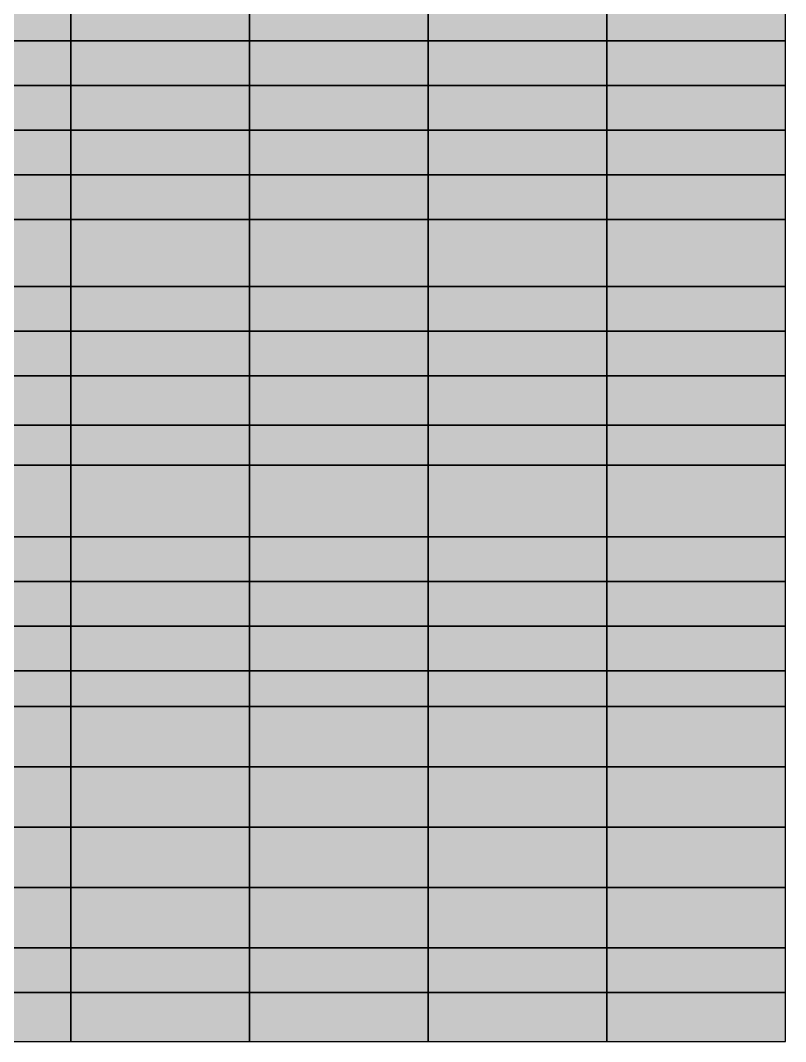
# Model space of a CAD drawing. Header units: inches. Extents: x -100 to 147, y -140 to 41.
# Drawn here: x 82.88 to 100, y -41.4 to -18.54 of the extents above; entities that cross this region are included whole.
import ezdxf

# ---------------------------------------------------------------- set-up
doc = ezdxf.new("R2010")
doc.units = ezdxf.units.IN
doc.header["$MEASUREMENT"] = 0
for name, color, linetype in [('Contour 1-01', 7, 'Continuous'), ('Contour 1-02', 7, 'Continuous'), ('Contour 1-03', 7, 'Continuous'), ('Contour 1-04', 7, 'Continuous'), ('Contour 1-06', 7, 'Continuous'), ('Contour 1-07', 7, 'Continuous'), ('Contour 1-08', 7, 'Continuous'), ('Contour 1-09', 7, 'Continuous'), ('Mesh-Ac1①', 7, 'Continuous'), ('Mesh-Acs', 7, 'Continuous'), ('Mesh-Ag1', 7, 'Continuous'), ('Mesh-Dc1', 7, 'Continuous'), ('Mesh-Dg1', 7, 'Continuous'), ('Mesh-Ds1', 7, 'Continuous'), ('Mesh-埋立土(水中)', 7, 'Continuous'), ('Undeformed Mesh-Ac1①', 7, 'Continuous'), ('Undeformed Mesh-Acs', 7, 'Continuous'), ('Undeformed Mesh-Ag1', 7, 'Continuous'), ('Undeformed Mesh-Dc1', 7, 'Continuous'), ('Undeformed Mesh-Dg1', 7, 'Continuous'), ('Undeformed Mesh-Ds1', 7, 'Continuous'), ('Undeformed Mesh-埋立土(水中)', 7, 'Continuous')]:
    doc.layers.add(name, color=color, linetype=linetype)

msp = doc.modelspace()

# ---------------------------------------------------------------- linework, layer by layer
at = {"color": 7, "true_color": 0xffffff, "transparency": 33554687}
for points in [[(80, -19), (84, -19), (84, -18)], [(80, -19), (84, -18), (80, -18)], [(84, -19), (88, -19), (88, -18)], [(84, -19), (88, -18), (84, -18)], [(88, -19), (92, -19), (92, -18)], [(88, -19), (92, -18), (88, -18)], [(92, -19), (96, -19), (96, -18)], [(92, -19), (96, -18), (92, -18)], [(96, -19), (100, -19), (100, -18)], [(96, -19), (100, -18), (96, -18)], [(80, -20), (84, -20), (84, -19)], [(80, -20), (84, -19), (80, -19)], [(84, -20), (88, -20), (88, -19)], [(84, -20), (88, -19), (84, -19)], [(88, -20), (92, -20), (92, -19)], [(88, -20), (92, -19), (88, -19)], [(92, -20), (96, -20), (96, -19)], [(92, -20), (96, -19), (92, -19)], [(96, -20), (100, -20), (100, -19)], [(96, -20), (100, -19), (96, -19)], [(80, -21), (84, -21), (84, -20)], [(80, -21), (84, -20), (80, -20)], [(84, -21), (88, -21), (88, -20)], [(84, -21), (88, -20), (84, -20)], [(88, -21), (92, -21), (92, -20)], [(88, -21), (92, -20), (88, -20)], [(92, -21), (96, -21), (96, -20)], [(92, -21), (96, -20), (92, -20)], [(96, -21), (100, -21), (100, -20)], [(96, -21), (100, -20), (96, -20)], [(80, -22), (84, -22), (84, -21)], [(80, -22), (84, -21), (80, -21)], [(84, -22), (88, -22), (88, -21)], [(84, -22), (88, -21), (84, -21)], [(88, -22), (92, -22), (92, -21)], [(88, -22), (92, -21), (88, -21)], [(92, -22), (96, -22), (96, -21)], [(92, -22), (96, -21), (92, -21)], [(96, -22), (100, -22), (100, -21)], [(96, -22), (100, -21), (96, -21)], [(80, -23), (84, -23), (84, -22)], [(80, -23), (84, -22), (80, -22)], [(84, -23), (88, -23), (88, -22)], [(84, -23), (88, -22), (84, -22)], [(88, -23), (92, -23), (92, -22)], [(88, -23), (92, -22), (88, -22)], [(92, -23), (96, -23), (96, -22)], [(92, -23), (96, -22), (92, -22)], [(96, -23), (100, -23), (100, -22)], [(96, -23), (100, -22), (96, -22)], [(80, -24.5), (84, -24.5), (84, -23)], [(80, -24.5), (84, -23), (80, -23)], [(84, -24.5), (88, -24.5), (88, -23)], [(84, -24.5), (88, -23), (84, -23)], [(88, -24.5), (92, -24.5), (92, -23)], [(88, -24.5), (92, -23), (88, -23)], [(92, -24.5), (96, -24.5), (96, -23)], [(92, -24.5), (96, -23), (92, -23)], [(96, -24.5), (100, -24.5), (100, -23)], [(96, -24.5), (100, -23), (96, -23)], [(80, -25.5), (84, -25.5), (84, -24.5)], [(80, -25.5), (84, -24.5), (80, -24.5)], [(84, -25.5), (88, -25.5), (88, -24.5)], [(84, -25.5), (88, -24.5), (84, -24.5)], [(88, -25.5), (92, -25.5), (92, -24.5)], [(88, -25.5), (92, -24.5), (88, -24.5)], [(92, -25.5), (96, -25.5), (96, -24.5)], [(92, -25.5), (96, -24.5), (92, -24.5)], [(96, -25.5), (100, -25.5), (100, -24.5)], [(96, -25.5), (100, -24.5), (96, -24.5)], [(80, -26.5), (84, -26.5), (84, -25.5)], [(80, -26.5), (84, -25.5), (80, -25.5)], [(84, -26.5), (88, -26.5), (88, -25.5)], [(84, -26.5), (88, -25.5), (84, -25.5)], [(88, -26.5), (92, -26.5), (92, -25.5)], [(88, -26.5), (92, -25.5), (88, -25.5)], [(92, -26.5), (96, -26.5), (96, -25.5)], [(92, -26.5), (96, -25.5), (92, -25.5)], [(96, -26.5), (100, -26.5), (100, -25.5)], [(96, -26.5), (100, -25.5), (96, -25.5)], [(80, -27.6), (84, -27.6), (84, -26.5)], [(80, -27.6), (84, -26.5), (80, -26.5)], [(84, -27.6), (88, -27.6), (88, -26.5)], [(84, -27.6), (88, -26.5), (84, -26.5)], [(88, -27.6), (92, -27.6), (92, -26.5)], [(88, -27.6), (92, -26.5), (88, -26.5)], [(92, -27.6), (96, -27.6), (96, -26.5)], [(92, -27.6), (96, -26.5), (92, -26.5)], [(96, -27.6), (100, -27.6), (100, -26.5)], [(96, -27.6), (100, -26.5), (96, -26.5)], [(80, -28.5), (84, -28.5), (84, -27.6)], [(80, -28.5), (84, -27.6), (80, -27.6)], [(84, -28.5), (88, -28.5), (88, -27.6)], [(84, -28.5), (88, -27.6), (84, -27.6)], [(92, -28.5), (92, -27.6), (88, -27.6)], [(92, -28.5), (88, -27.6), (88, -28.5)], [(92, -28.5), (96, -28.5), (96, -27.6)], [(92, -28.5), (96, -27.6), (92, -27.6)], [(96, -28.5), (100, -28.5), (100, -27.6)], [(96, -28.5), (100, -27.6), (96, -27.6)], [(84, -28.5), (80, -28.5), (80, -30.1)], [(84, -28.5), (80, -30.1), (84, -30.1)], [(88, -28.5), (84, -28.5), (84, -30.1)], [(88, -28.5), (84, -30.1), (88, -30.1)], [(92, -28.5), (88, -28.5), (88, -30.1)], [(92, -28.5), (88, -30.1), (92, -30.1)], [(96, -28.5), (92, -28.5), (92, -30.1)], [(96, -28.5), (92, -30.1), (96, -30.1)], [(100, -28.5), (96, -28.5), (96, -30.1)], [(100, -28.5), (96, -30.1), (100, -30.1)], [(80, -31.1), (84, -31.1), (84, -30.1)], [(80, -31.1), (84, -30.1), (80, -30.1)], [(84, -31.1), (88, -31.1), (88, -30.1)], [(84, -31.1), (88, -30.1), (84, -30.1)], [(92, -31.1), (92, -30.1), (88, -30.1)], [(92, -31.1), (88, -30.1), (88, -31.1)], [(92, -31.1), (96, -31.1), (96, -30.1)], [(92, -31.1), (96, -30.1), (92, -30.1)], [(96, -31.1), (100, -31.1), (100, -30.1)], [(96, -31.1), (100, -30.1), (96, -30.1)], [(84, -31.1), (80, -31.1), (80, -32.1)], [(84, -31.1), (80, -32.1), (84, -32.1)], [(88, -31.1), (84, -31.1), (84, -32.1)], [(88, -31.1), (84, -32.1), (88, -32.1)], [(92, -31.1), (88, -31.1), (88, -32.1)], [(92, -31.1), (88, -32.1), (92, -32.1)], [(96, -31.1), (92, -31.1), (92, -32.1)], [(96, -31.1), (92, -32.1), (96, -32.1)], [(100, -31.1), (96, -31.1), (96, -32.1)], [(100, -31.1), (96, -32.1), (100, -32.1)], [(84, -33.1), (84, -32.1), (80, -32.1)], [(84, -33.1), (80, -32.1), (80, -33.1)], [(88, -33.1), (88, -32.1), (84, -32.1)], [(88, -33.1), (84, -32.1), (84, -33.1)], [(92, -33.1), (92, -32.1), (88, -32.1)], [(92, -33.1), (88, -32.1), (88, -33.1)], [(96, -33.1), (96, -32.1), (92, -32.1)], [(96, -33.1), (92, -32.1), (92, -33.1)], [(96, -32.1), (96, -33.1), (100, -33.1)], [(96, -32.1), (100, -33.1), (100, -32.1)], [(80, -33.9), (84, -33.9), (84, -33.1)], [(80, -33.9), (84, -33.1), (80, -33.1)], [(84, -33.9), (88, -33.9), (88, -33.1)], [(84, -33.9), (88, -33.1), (84, -33.1)], [(88, -33.9), (92, -33.9), (92, -33.1)], [(88, -33.9), (92, -33.1), (88, -33.1)], [(92, -33.9), (96, -33.9), (96, -33.1)], [(92, -33.9), (96, -33.1), (92, -33.1)], [(96, -33.9), (100, -33.9), (100, -33.1)], [(96, -33.9), (100, -33.1), (96, -33.1)], [(84, -35.25), (84, -33.9), (80, -33.9)], [(84, -35.25), (80, -33.9), (80, -35.25)], [(84, -35.25), (88, -35.25), (88, -33.9)], [(84, -35.25), (88, -33.9), (84, -33.9)], [(88, -35.25), (92, -35.25), (92, -33.9)], [(88, -35.25), (92, -33.9), (88, -33.9)], [(92, -35.25), (96, -35.25), (96, -33.9)], [(92, -35.25), (96, -33.9), (92, -33.9)], [(96, -35.25), (100, -35.25), (100, -33.9)], [(96, -35.25), (100, -33.9), (96, -33.9)], [(80, -36.6), (84, -36.6), (84, -35.25)], [(80, -36.6), (84, -35.25), (80, -35.25)], [(84, -36.6), (88, -36.6), (88, -35.25)], [(84, -36.6), (88, -35.25), (84, -35.25)], [(88, -36.6), (92, -36.6), (92, -35.25)], [(88, -36.6), (92, -35.25), (88, -35.25)], [(92, -36.6), (96, -36.6), (96, -35.25)], [(92, -36.6), (96, -35.25), (92, -35.25)], [(96, -36.6), (100, -36.6), (100, -35.25)], [(96, -36.6), (100, -35.25), (96, -35.25)], [(80, -37.95), (84, -37.95), (84, -36.6)], [(80, -37.95), (84, -36.6), (80, -36.6)], [(84, -37.95), (88, -37.95), (88, -36.6)], [(84, -37.95), (88, -36.6), (84, -36.6)], [(92, -37.95), (92, -36.6), (88, -36.6)], [(92, -37.95), (88, -36.6), (88, -37.95)], [(92, -37.95), (96, -37.95), (96, -36.6)], [(92, -37.95), (96, -36.6), (92, -36.6)], [(96, -37.95), (100, -37.95), (100, -36.6)], [(96, -37.95), (100, -36.6), (96, -36.6)], [(84, -37.95), (80, -37.95), (80, -39.3)], [(84, -37.95), (80, -39.3), (84, -39.3)], [(88, -37.95), (84, -37.95), (84, -39.3)], [(88, -37.95), (84, -39.3), (88, -39.3)], [(92, -39.3), (92, -37.95), (88, -37.95)], [(92, -39.3), (88, -37.95), (88, -39.3)], [(96, -37.95), (92, -37.95), (92, -39.3)], [(96, -37.95), (92, -39.3), (96, -39.3)], [(100, -37.95), (96, -37.95), (96, -39.3)], [(100, -37.95), (96, -39.3), (100, -39.3)], [(80, -40.3), (84, -40.3), (84, -39.3)], [(80, -40.3), (84, -39.3), (80, -39.3)], [(84, -40.3), (88, -40.3), (88, -39.3)], [(84, -40.3), (88, -39.3), (84, -39.3)], [(92, -40.3), (92, -39.3), (88, -39.3)], [(92, -40.3), (88, -39.3), (88, -40.3)], [(92, -40.3), (96, -40.3), (96, -39.3)], [(92, -40.3), (96, -39.3), (92, -39.3)], [(96, -40.3), (100, -40.3), (100, -39.3)], [(96, -40.3), (100, -39.3), (96, -39.3)], [(84, -40.3), (80, -40.3), (80, -41.4)], [(84, -40.3), (80, -41.4), (84, -41.4)], [(88, -40.3), (84, -40.3), (84, -41.4)], [(88, -40.3), (84, -41.4), (88, -41.4)], [(92, -40.3), (88, -40.3), (88, -41.4)], [(92, -40.3), (88, -41.4), (92, -41.4)], [(96, -40.3), (92, -40.3), (92, -41.4)], [(96, -40.3), (92, -41.4), (96, -41.4)], [(100, -41.4), (100, -40.3), (96, -40.3)], [(100, -41.4), (96, -40.3), (96, -41.4)]]:
    msp.add_solid(points, dxfattribs=at)
at = {"layer": 'Contour 1-01', "color": 5, "true_color": 0x0000ff}
for points in [[(80, -33.9), (84, -33.9), (84, -33.1)], [(80, -33.9), (84, -33.1), (80, -33.1)], [(84, -33.9), (88, -33.9), (88, -33.1)], [(84, -33.9), (88, -33.1), (84, -33.1)], [(88, -33.9), (92, -33.9), (92, -33.1)], [(88, -33.9), (92, -33.1), (88, -33.1)], [(92, -33.9), (96, -33.9), (96, -33.1)], [(92, -33.9), (96, -33.1), (92, -33.1)], [(96, -33.9), (100, -33.9), (100, -33.1)], [(96, -33.9), (100, -33.1), (96, -33.1)], [(84, -35.25), (84, -33.9), (80, -33.9)], [(84, -35.25), (80, -33.9), (80, -35.25)], [(84, -35.25), (88, -35.25), (88, -33.9)], [(84, -35.25), (88, -33.9), (84, -33.9)], [(88, -35.25), (92, -35.25), (92, -33.9)], [(88, -35.25), (92, -33.9), (88, -33.9)], [(92, -35.25), (96, -35.25), (96, -33.9)], [(92, -35.25), (96, -33.9), (92, -33.9)], [(96, -35.25), (100, -35.25), (100, -33.9)], [(96, -35.25), (100, -33.9), (96, -33.9)], [(80, -36.6), (84, -36.6), (84, -35.25)], [(80, -36.6), (84, -35.25), (80, -35.25)], [(84, -36.6), (88, -36.6), (88, -35.25)], [(84, -36.6), (88, -35.25), (84, -35.25)], [(88, -36.6), (92, -36.6), (92, -35.25)], [(88, -36.6), (92, -35.25), (88, -35.25)], [(92, -36.6), (96, -36.6), (96, -35.25)], [(92, -36.6), (96, -35.25), (92, -35.25)], [(96, -36.6), (100, -36.6), (100, -35.25)], [(96, -36.6), (100, -35.25), (96, -35.25)], [(80, -37.95), (84, -37.95), (84, -36.6)], [(80, -37.95), (84, -36.6), (80, -36.6)], [(84, -37.95), (88, -37.95), (88, -36.6)], [(84, -37.95), (88, -36.6), (84, -36.6)], [(92, -37.95), (92, -36.6), (88, -36.6)], [(92, -37.95), (88, -36.6), (88, -37.95)], [(92, -37.95), (96, -37.95), (96, -36.6)], [(92, -37.95), (96, -36.6), (92, -36.6)], [(96, -37.95), (100, -37.95), (100, -36.6)], [(96, -37.95), (100, -36.6), (96, -36.6)], [(84, -37.95), (80, -37.95), (80, -39.3)], [(84, -37.95), (80, -39.3), (84, -39.3)], [(88, -37.95), (84, -37.95), (84, -39.3)], [(88, -37.95), (84, -39.3), (88, -39.3)], [(92, -39.3), (92, -37.95), (88, -37.95)], [(92, -39.3), (88, -37.95), (88, -39.3)], [(96, -37.95), (92, -37.95), (92, -39.3)], [(96, -37.95), (92, -39.3), (96, -39.3)], [(100, -37.95), (96, -37.95), (96, -39.3)], [(100, -37.95), (96, -39.3), (100, -39.3)], [(80, -40.3), (84, -40.3), (84, -39.3)], [(80, -40.3), (84, -39.3), (80, -39.3)], [(84, -40.3), (88, -40.3), (88, -39.3)], [(84, -40.3), (88, -39.3), (84, -39.3)], [(92, -40.3), (92, -39.3), (88, -39.3)], [(92, -40.3), (88, -39.3), (88, -40.3)], [(92, -40.3), (96, -40.3), (96, -39.3)], [(92, -40.3), (96, -39.3), (92, -39.3)], [(96, -40.3), (100, -40.3), (100, -39.3)], [(96, -40.3), (100, -39.3), (96, -39.3)], [(84, -40.3), (80, -40.3), (80, -41.4)], [(84, -40.3), (80, -41.4), (84, -41.4)], [(88, -40.3), (84, -40.3), (84, -41.4)], [(88, -40.3), (84, -41.4), (88, -41.4)], [(92, -40.3), (88, -40.3), (88, -41.4)], [(92, -40.3), (88, -41.4), (92, -41.4)], [(96, -40.3), (92, -40.3), (92, -41.4)], [(96, -40.3), (92, -41.4), (96, -41.4)], [(100, -41.4), (100, -40.3), (96, -40.3)], [(100, -41.4), (96, -40.3), (96, -41.4)]]:
    msp.add_solid(points, dxfattribs=at)
at = {"layer": 'Contour 1-02', "color": 150, "true_color": 0x0071ff}
for points in [[(96, -24.5), (100, -24.5), (100, -23)], [(96, -24.5), (100, -23), (96, -23)]]:
    msp.add_solid(points, dxfattribs=at)
at = {"layer": 'Contour 1-03', "color": 4, "true_color": 0x00e2ff}
for points in [[(80, -19), (84, -19), (84, -18)], [(80, -19), (84, -18), (80, -18)], [(84, -19), (88, -19), (88, -18)], [(84, -19), (88, -18), (84, -18)], [(88, -19), (92, -19), (92, -18)], [(88, -19), (92, -18), (88, -18)], [(92, -19), (96, -19), (96, -18)], [(92, -19), (96, -18), (92, -18)], [(96, -19), (100, -19), (100, -18)], [(96, -19), (100, -18), (96, -18)], [(80, -20), (84, -20), (84, -19)], [(80, -20), (84, -19), (80, -19)], [(84, -20), (88, -20), (88, -19)], [(84, -20), (88, -19), (84, -19)], [(88, -20), (92, -20), (92, -19)], [(88, -20), (92, -19), (88, -19)], [(92, -20), (96, -20), (96, -19)], [(92, -20), (96, -19), (92, -19)], [(96, -20), (100, -20), (100, -19)], [(96, -20), (100, -19), (96, -19)], [(80, -21), (84, -21), (84, -20)], [(80, -21), (84, -20), (80, -20)], [(84, -21), (88, -21), (88, -20)], [(84, -21), (88, -20), (84, -20)], [(88, -21), (92, -21), (92, -20)], [(88, -21), (92, -20), (88, -20)], [(92, -21), (96, -21), (96, -20)], [(92, -21), (96, -20), (92, -20)], [(96, -21), (100, -21), (100, -20)], [(96, -21), (100, -20), (96, -20)], [(80, -22), (84, -22), (84, -21)], [(80, -22), (84, -21), (80, -21)], [(84, -22), (88, -22), (88, -21)], [(84, -22), (88, -21), (84, -21)], [(88, -22), (92, -22), (92, -21)], [(88, -22), (92, -21), (88, -21)], [(92, -22), (96, -22), (96, -21)], [(92, -22), (96, -21), (92, -21)], [(96, -22), (100, -22), (100, -21)], [(96, -22), (100, -21), (96, -21)], [(80, -23), (84, -23), (84, -22)], [(80, -23), (84, -22), (80, -22)], [(84, -23), (88, -23), (88, -22)], [(84, -23), (88, -22), (84, -22)], [(88, -23), (92, -23), (92, -22)], [(88, -23), (92, -22), (88, -22)], [(92, -23), (96, -23), (96, -22)], [(92, -23), (96, -22), (92, -22)], [(96, -23), (100, -23), (100, -22)], [(96, -23), (100, -22), (96, -22)], [(80, -24.5), (84, -24.5), (84, -23)], [(80, -24.5), (84, -23), (80, -23)], [(84, -24.5), (88, -24.5), (88, -23)], [(84, -24.5), (88, -23), (84, -23)], [(88, -24.5), (92, -24.5), (92, -23)], [(88, -24.5), (92, -23), (88, -23)], [(92, -24.5), (96, -24.5), (96, -23)], [(92, -24.5), (96, -23), (92, -23)], [(80, -25.5), (84, -25.5), (84, -24.5)], [(80, -25.5), (84, -24.5), (80, -24.5)], [(84, -25.5), (88, -25.5), (88, -24.5)], [(84, -25.5), (88, -24.5), (84, -24.5)], [(88, -25.5), (92, -25.5), (92, -24.5)], [(88, -25.5), (92, -24.5), (88, -24.5)], [(92, -25.5), (96, -25.5), (96, -24.5)], [(92, -25.5), (96, -24.5), (92, -24.5)], [(96, -25.5), (100, -25.5), (100, -24.5)], [(96, -25.5), (100, -24.5), (96, -24.5)], [(80, -26.5), (84, -26.5), (84, -25.5)], [(80, -26.5), (84, -25.5), (80, -25.5)], [(84, -26.5), (88, -26.5), (88, -25.5)], [(84, -26.5), (88, -25.5), (84, -25.5)], [(88, -26.5), (92, -26.5), (92, -25.5)], [(88, -26.5), (92, -25.5), (88, -25.5)], [(92, -26.5), (96, -26.5), (96, -25.5)], [(92, -26.5), (96, -25.5), (92, -25.5)], [(96, -26.5), (100, -26.5), (100, -25.5)], [(96, -26.5), (100, -25.5), (96, -25.5)], [(80, -27.6), (84, -27.6), (84, -26.5)], [(80, -27.6), (84, -26.5), (80, -26.5)], [(84, -27.6), (88, -27.6), (88, -26.5)], [(84, -27.6), (88, -26.5), (84, -26.5)], [(88, -27.6), (92, -27.6), (92, -26.5)], [(88, -27.6), (92, -26.5), (88, -26.5)], [(96, -27.6), (100, -27.6), (100, -26.5)], [(96, -27.6), (100, -26.5), (96, -26.5)], [(80, -28.5), (84, -28.5), (84, -27.6)], [(80, -28.5), (84, -27.6), (80, -27.6)], [(92, -28.5), (92, -27.6), (88, -27.6)], [(92, -28.5), (88, -27.6), (88, -28.5)], [(96, -28.5), (100, -28.5), (100, -27.6)], [(96, -28.5), (100, -27.6), (96, -27.6)], [(88, -28.5), (84, -28.5), (84, -30.1)], [(88, -28.5), (84, -30.1), (88, -30.1)], [(92, -28.5), (88, -28.5), (88, -30.1)], [(92, -28.5), (88, -30.1), (92, -30.1)], [(96, -28.5), (92, -28.5), (92, -30.1)], [(96, -28.5), (92, -30.1), (96, -30.1)], [(100, -28.5), (96, -28.5), (96, -30.1)], [(100, -28.5), (96, -30.1), (100, -30.1)]]:
    msp.add_solid(points, dxfattribs=at)
at = {"layer": 'Contour 1-04', "color": 120, "true_color": 0x00ffaa}
for points in [[(92, -27.6), (96, -27.6), (96, -26.5)], [(92, -27.6), (96, -26.5), (92, -26.5)], [(84, -28.5), (88, -28.5), (88, -27.6)], [(84, -28.5), (88, -27.6), (84, -27.6)], [(92, -28.5), (96, -28.5), (96, -27.6)], [(92, -28.5), (96, -27.6), (92, -27.6)], [(84, -28.5), (80, -28.5), (80, -30.1)], [(84, -28.5), (80, -30.1), (84, -30.1)]]:
    msp.add_solid(points, dxfattribs=at)
at = {"layer": 'Contour 1-06', "color": 80, "true_color": 0x38ff00}
for points in [[(96, -33.1), (96, -32.1), (92, -32.1)], [(96, -33.1), (92, -32.1), (92, -33.1)], [(96, -32.1), (96, -33.1), (100, -33.1)], [(96, -32.1), (100, -33.1), (100, -32.1)]]:
    msp.add_solid(points, dxfattribs=at)
at = {"layer": 'Contour 1-07', "color": 60, "true_color": 0xa9ff00}
for points in [[(92, -31.1), (88, -31.1), (88, -32.1)], [(92, -31.1), (88, -32.1), (92, -32.1)], [(100, -31.1), (96, -31.1), (96, -32.1)], [(100, -31.1), (96, -32.1), (100, -32.1)], [(88, -33.1), (88, -32.1), (84, -32.1)], [(88, -33.1), (84, -32.1), (84, -33.1)], [(92, -33.1), (92, -32.1), (88, -32.1)], [(92, -33.1), (88, -32.1), (88, -33.1)]]:
    msp.add_solid(points, dxfattribs=at)
at = {"layer": 'Contour 1-08', "color": 2, "true_color": 0xffe200}
for points in [[(80, -31.1), (84, -31.1), (84, -30.1)], [(80, -31.1), (84, -30.1), (80, -30.1)], [(84, -31.1), (88, -31.1), (88, -30.1)], [(84, -31.1), (88, -30.1), (84, -30.1)], [(92, -31.1), (92, -30.1), (88, -30.1)], [(92, -31.1), (88, -30.1), (88, -31.1)], [(96, -31.1), (100, -31.1), (100, -30.1)], [(96, -31.1), (100, -30.1), (96, -30.1)], [(84, -31.1), (80, -31.1), (80, -32.1)], [(84, -31.1), (80, -32.1), (84, -32.1)], [(88, -31.1), (84, -31.1), (84, -32.1)], [(88, -31.1), (84, -32.1), (88, -32.1)], [(96, -31.1), (92, -31.1), (92, -32.1)], [(96, -31.1), (92, -32.1), (96, -32.1)], [(84, -33.1), (84, -32.1), (80, -32.1)], [(84, -33.1), (80, -32.1), (80, -33.1)]]:
    msp.add_solid(points, dxfattribs=at)
at = {"layer": 'Contour 1-09', "color": 30, "true_color": 0xff7100}
for points in [[(92, -31.1), (96, -31.1), (96, -30.1)], [(92, -31.1), (96, -30.1), (92, -30.1)]]:
    msp.add_solid(points, dxfattribs=at)
at = {"layer": 'Mesh-Ac1①', "color": 18, "true_color": 0x000000, "transparency": 33554559}
for p, q in [((84, -24.5), (80, -24.5)), ((84, -25.5), (84, -24.5)), ((88, -24.5), (84, -24.5)), ((84, -24.5), (84, -25.5)), ((88, -25.5), (88, -24.5)), ((92, -24.5), (88, -24.5)), ((88, -24.5), (88, -25.5)), ((92, -25.5), (92, -24.5)), ((96, -24.5), (92, -24.5)), ((92, -24.5), (92, -25.5)), ((96, -25.5), (96, -24.5)), ((100, -24.5), (96, -24.5)), ((96, -24.5), (96, -25.5)), ((100, -25.5), (100, -24.5)), ((84, -25.5), (80, -25.5)), ((80, -25.5), (84, -25.5)), ((84, -26.5), (84, -25.5)), ((88, -25.5), (84, -25.5)), ((84, -25.5), (84, -26.5)), ((84, -25.5), (88, -25.5)), ((88, -26.5), (88, -25.5)), ((92, -25.5), (88, -25.5)), ((88, -25.5), (88, -26.5)), ((88, -25.5), (92, -25.5)), ((92, -26.5), (92, -25.5)), ((92, -25.5), (96, -25.5)), ((96, -25.5), (92, -25.5)), ((92, -25.5), (92, -26.5)), ((96, -26.5), (96, -25.5)), ((100, -25.5), (96, -25.5)), ((96, -25.5), (96, -26.5)), ((96, -25.5), (100, -25.5)), ((100, -26.5), (100, -25.5)), ((84, -26.5), (80, -26.5)), ((80, -26.5), (84, -26.5)), ((84, -27.6), (84, -26.5)), ((88, -26.5), (84, -26.5)), ((84, -26.5), (84, -27.6)), ((84, -26.5), (88, -26.5)), ((88, -27.6), (88, -26.5)), ((92, -26.5), (88, -26.5)), ((88, -26.5), (88, -27.6)), ((88, -26.5), (92, -26.5)), ((92, -27.6), (92, -26.5)), ((96, -26.5), (92, -26.5)), ((92, -26.5), (92, -27.6)), ((92, -26.5), (96, -26.5)), ((96, -27.6), (96, -26.5)), ((100, -26.5), (96, -26.5)), ((96, -26.5), (96, -27.6)), ((96, -26.5), (100, -26.5)), ((100, -27.6), (100, -26.5)), ((84, -27.6), (80, -27.6)), ((80, -27.6), (84, -27.6)), ((84, -28.5), (84, -27.6)), ((88, -27.6), (84, -27.6)), ((84, -27.6), (84, -28.5)), ((84, -27.6), (88, -27.6)), ((88, -28.5), (88, -27.6)), ((92, -27.6), (88, -27.6)), ((88, -27.6), (88, -28.5)), ((88, -27.6), (92, -27.6)), ((92, -28.5), (92, -27.6)), ((96, -27.6), (92, -27.6)), ((92, -27.6), (92, -28.5)), ((92, -27.6), (96, -27.6)), ((96, -28.5), (96, -27.6)), ((100, -27.6), (96, -27.6)), ((96, -27.6), (96, -28.5)), ((96, -27.6), (100, -27.6)), ((100, -28.5), (100, -27.6)), ((84, -28.5), (80, -28.5)), ((80, -28.5), (84, -28.5)), ((84, -30.1), (84, -28.5)), ((88, -28.5), (84, -28.5)), ((84, -28.5), (84, -30.1)), ((84, -28.5), (88, -28.5)), ((88, -30.1), (88, -28.5)), ((92, -28.5), (88, -28.5)), ((88, -28.5), (88, -30.1)), ((88, -28.5), (92, -28.5)), ((92, -30.1), (92, -28.5)), ((96, -28.5), (92, -28.5)), ((92, -28.5), (92, -30.1)), ((92, -28.5), (96, -28.5)), ((96, -30.1), (96, -28.5)), ((100, -28.5), (96, -28.5)), ((96, -28.5), (96, -30.1)), ((96, -28.5), (100, -28.5)), ((100, -30.1), (100, -28.5)), ((80, -30.1), (84, -30.1)), ((84, -30.1), (88, -30.1)), ((88, -30.1), (92, -30.1)), ((92, -30.1), (96, -30.1)), ((96, -30.1), (100, -30.1))]:
    msp.add_line(p, q, dxfattribs=at)
at = {"layer": 'Mesh-Acs', "color": 18, "true_color": 0x000000, "transparency": 33554559}
for p, q in [((84, -30.1), (80, -30.1)), ((84, -31.1), (84, -30.1)), ((88, -30.1), (84, -30.1)), ((84, -30.1), (84, -31.1)), ((88, -31.1), (88, -30.1)), ((92, -30.1), (88, -30.1)), ((88, -30.1), (88, -31.1)), ((92, -31.1), (92, -30.1)), ((96, -30.1), (92, -30.1)), ((92, -30.1), (92, -31.1)), ((96, -31.1), (96, -30.1)), ((100, -30.1), (96, -30.1)), ((96, -30.1), (96, -31.1)), ((100, -31.1), (100, -30.1)), ((84, -31.1), (80, -31.1)), ((80, -31.1), (84, -31.1)), ((84, -32.1), (84, -31.1)), ((88, -31.1), (84, -31.1)), ((84, -31.1), (84, -32.1)), ((84, -31.1), (88, -31.1)), ((88, -32.1), (88, -31.1)), ((92, -31.1), (88, -31.1)), ((88, -31.1), (88, -32.1)), ((88, -31.1), (92, -31.1)), ((92, -32.1), (92, -31.1)), ((96, -31.1), (92, -31.1)), ((92, -31.1), (92, -32.1)), ((92, -31.1), (96, -31.1)), ((96, -32.1), (96, -31.1)), ((100, -31.1), (96, -31.1)), ((96, -31.1), (96, -32.1)), ((96, -31.1), (100, -31.1)), ((100, -32.1), (100, -31.1)), ((84, -32.1), (80, -32.1)), ((80, -32.1), (84, -32.1)), ((84, -33.1), (84, -32.1)), ((88, -32.1), (84, -32.1)), ((84, -32.1), (84, -33.1)), ((84, -32.1), (88, -32.1)), ((88, -33.1), (88, -32.1)), ((92, -32.1), (88, -32.1)), ((88, -32.1), (88, -33.1)), ((88, -32.1), (92, -32.1)), ((92, -33.1), (92, -32.1)), ((96, -32.1), (92, -32.1)), ((92, -32.1), (92, -33.1)), ((92, -32.1), (96, -32.1)), ((96, -33.1), (96, -32.1)), ((96, -32.1), (96, -33.1)), ((100, -32.1), (96, -32.1)), ((96, -32.1), (100, -32.1)), ((100, -33.1), (100, -32.1)), ((80, -33.1), (84, -33.1)), ((84, -33.1), (88, -33.1)), ((88, -33.1), (92, -33.1)), ((92, -33.1), (96, -33.1)), ((96, -33.1), (100, -33.1))]:
    msp.add_line(p, q, dxfattribs=at)
at = {"layer": 'Mesh-Ag1', "color": 18, "true_color": 0x000000, "transparency": 33554559}
for p, q in [((84, -33.1), (80, -33.1)), ((84, -33.9), (84, -33.1)), ((88, -33.1), (84, -33.1)), ((84, -33.1), (84, -33.9)), ((88, -33.9), (88, -33.1)), ((92, -33.1), (88, -33.1)), ((88, -33.1), (88, -33.9)), ((92, -33.9), (92, -33.1)), ((96, -33.1), (92, -33.1)), ((92, -33.1), (92, -33.9)), ((96, -33.9), (96, -33.1)), ((100, -33.1), (96, -33.1)), ((96, -33.1), (96, -33.9)), ((100, -33.9), (100, -33.1)), ((80, -33.9), (84, -33.9)), ((84, -33.9), (88, -33.9)), ((88, -33.9), (92, -33.9)), ((92, -33.9), (96, -33.9)), ((96, -33.9), (100, -33.9))]:
    msp.add_line(p, q, dxfattribs=at)
at = {"layer": 'Mesh-Dc1', "color": 18, "true_color": 0x000000, "transparency": 33554559}
for p, q in [((84, -33.9), (80, -33.9)), ((84, -35.25), (84, -33.9)), ((88, -33.9), (84, -33.9)), ((84, -33.9), (84, -35.25)), ((88, -35.25), (88, -33.9)), ((92, -33.9), (88, -33.9)), ((88, -33.9), (88, -35.25)), ((92, -35.25), (92, -33.9)), ((96, -33.9), (92, -33.9)), ((92, -33.9), (92, -35.25)), ((96, -35.25), (96, -33.9)), ((100, -33.9), (96, -33.9)), ((96, -33.9), (96, -35.25)), ((100, -35.25), (100, -33.9)), ((84, -35.25), (80, -35.25)), ((80, -35.25), (84, -35.25)), ((84, -36.6), (84, -35.25)), ((88, -35.25), (84, -35.25)), ((84, -35.25), (84, -36.6)), ((84, -35.25), (88, -35.25)), ((88, -36.6), (88, -35.25)), ((92, -35.25), (88, -35.25)), ((88, -35.25), (88, -36.6)), ((88, -35.25), (92, -35.25)), ((92, -36.6), (92, -35.25)), ((96, -35.25), (92, -35.25)), ((92, -35.25), (92, -36.6)), ((92, -35.25), (96, -35.25)), ((96, -36.6), (96, -35.25)), ((100, -35.25), (96, -35.25)), ((96, -35.25), (96, -36.6)), ((96, -35.25), (100, -35.25)), ((100, -36.6), (100, -35.25)), ((84, -36.6), (80, -36.6)), ((80, -36.6), (84, -36.6)), ((84, -37.95), (84, -36.6)), ((88, -36.6), (84, -36.6)), ((84, -36.6), (84, -37.95)), ((84, -36.6), (88, -36.6)), ((88, -37.95), (88, -36.6)), ((92, -36.6), (88, -36.6)), ((88, -36.6), (88, -37.95)), ((88, -36.6), (92, -36.6)), ((92, -37.95), (92, -36.6)), ((96, -36.6), (92, -36.6)), ((92, -36.6), (92, -37.95)), ((92, -36.6), (96, -36.6)), ((96, -37.95), (96, -36.6)), ((100, -36.6), (96, -36.6)), ((96, -36.6), (96, -37.95)), ((96, -36.6), (100, -36.6)), ((100, -37.95), (100, -36.6)), ((84, -37.95), (80, -37.95)), ((80, -37.95), (84, -37.95)), ((84, -39.3), (84, -37.95)), ((88, -37.95), (84, -37.95)), ((84, -37.95), (84, -39.3)), ((84, -37.95), (88, -37.95)), ((88, -39.3), (88, -37.95)), ((92, -37.95), (88, -37.95)), ((88, -37.95), (88, -39.3)), ((88, -37.95), (92, -37.95)), ((92, -39.3), (92, -37.95)), ((96, -37.95), (92, -37.95)), ((92, -37.95), (92, -39.3)), ((92, -37.95), (96, -37.95)), ((96, -39.3), (96, -37.95)), ((100, -37.95), (96, -37.95)), ((96, -37.95), (96, -39.3)), ((96, -37.95), (100, -37.95)), ((100, -39.3), (100, -37.95)), ((80, -39.3), (84, -39.3)), ((84, -39.3), (88, -39.3)), ((88, -39.3), (92, -39.3)), ((92, -39.3), (96, -39.3)), ((96, -39.3), (100, -39.3))]:
    msp.add_line(p, q, dxfattribs=at)
at = {"layer": 'Mesh-Dg1', "color": 18, "true_color": 0x000000, "transparency": 33554559}
for p, q in [((84, -40.3), (80, -40.3)), ((84, -41.4), (84, -40.3)), ((88, -40.3), (84, -40.3)), ((84, -40.3), (84, -41.4)), ((88, -41.4), (88, -40.3)), ((92, -40.3), (88, -40.3)), ((88, -40.3), (88, -41.4)), ((92, -41.4), (92, -40.3)), ((96, -40.3), (92, -40.3)), ((92, -40.3), (92, -41.4)), ((96, -41.4), (96, -40.3)), ((100, -40.3), (96, -40.3)), ((96, -40.3), (96, -41.4)), ((100, -41.4), (100, -40.3)), ((80, -41.4), (84, -41.4)), ((84, -41.4), (88, -41.4)), ((88, -41.4), (92, -41.4)), ((92, -41.4), (96, -41.4)), ((96, -41.4), (100, -41.4))]:
    msp.add_line(p, q, dxfattribs=at)
at = {"layer": 'Mesh-Ds1', "color": 18, "true_color": 0x000000, "transparency": 33554559}
for p, q in [((84, -39.3), (80, -39.3)), ((84, -40.3), (84, -39.3)), ((88, -39.3), (84, -39.3)), ((84, -39.3), (84, -40.3)), ((88, -40.3), (88, -39.3)), ((92, -39.3), (88, -39.3)), ((88, -39.3), (88, -40.3)), ((92, -40.3), (92, -39.3)), ((96, -39.3), (92, -39.3)), ((92, -39.3), (92, -40.3)), ((96, -40.3), (96, -39.3)), ((100, -39.3), (96, -39.3)), ((96, -39.3), (96, -40.3)), ((100, -40.3), (100, -39.3)), ((80, -40.3), (84, -40.3)), ((84, -40.3), (88, -40.3)), ((88, -40.3), (92, -40.3)), ((92, -40.3), (96, -40.3)), ((96, -40.3), (100, -40.3))]:
    msp.add_line(p, q, dxfattribs=at)
at = {"layer": 'Mesh-埋立土(水中)', "color": 18, "true_color": 0x000000, "transparency": 33554559}
for p, q in [((84, -19), (84, -18)), ((84, -18), (84, -19)), ((88, -19), (88, -18)), ((88, -18), (88, -19)), ((92, -19), (92, -18)), ((92, -18), (92, -19)), ((96, -19), (96, -18)), ((96, -18), (96, -19)), ((100, -19), (100, -18)), ((84, -19), (80, -19)), ((80, -19), (84, -19)), ((84, -20), (84, -19)), ((88, -19), (84, -19)), ((84, -19), (84, -20)), ((84, -19), (88, -19)), ((88, -20), (88, -19)), ((92, -19), (88, -19)), ((88, -19), (88, -20)), ((88, -19), (92, -19)), ((92, -20), (92, -19)), ((96, -19), (92, -19)), ((92, -19), (92, -20)), ((92, -19), (96, -19)), ((96, -20), (96, -19)), ((100, -19), (96, -19)), ((96, -19), (96, -20)), ((96, -19), (100, -19)), ((100, -20), (100, -19)), ((84, -20), (80, -20)), ((80, -20), (84, -20)), ((84, -21), (84, -20)), ((88, -20), (84, -20)), ((84, -20), (84, -21)), ((84, -20), (88, -20)), ((88, -21), (88, -20)), ((92, -20), (88, -20)), ((88, -20), (88, -21)), ((88, -20), (92, -20)), ((92, -21), (92, -20)), ((96, -20), (92, -20)), ((92, -20), (92, -21)), ((92, -20), (96, -20)), ((96, -21), (96, -20)), ((100, -20), (96, -20)), ((96, -20), (96, -21)), ((96, -20), (100, -20)), ((100, -21), (100, -20)), ((84, -21), (80, -21)), ((80, -21), (84, -21)), ((84, -22), (84, -21)), ((88, -21), (84, -21)), ((84, -21), (84, -22)), ((84, -21), (88, -21)), ((88, -22), (88, -21)), ((88, -21), (92, -21)), ((92, -21), (88, -21)), ((88, -21), (88, -22)), ((92, -22), (92, -21)), ((96, -21), (92, -21)), ((92, -21), (92, -22)), ((92, -21), (96, -21)), ((96, -22), (96, -21)), ((100, -21), (96, -21)), ((96, -21), (96, -22)), ((96, -21), (100, -21)), ((100, -22), (100, -21)), ((84, -22), (80, -22)), ((80, -22), (84, -22)), ((84, -23), (84, -22)), ((88, -22), (84, -22)), ((84, -22), (84, -23)), ((84, -22), (88, -22)), ((88, -23), (88, -22)), ((92, -22), (88, -22)), ((88, -22), (88, -23)), ((88, -22), (92, -22)), ((92, -23), (92, -22)), ((96, -22), (92, -22)), ((92, -22), (92, -23)), ((92, -22), (96, -22)), ((96, -23), (96, -22)), ((100, -22), (96, -22)), ((96, -22), (96, -23)), ((96, -22), (100, -22)), ((100, -23), (100, -22)), ((84, -23), (80, -23)), ((80, -23), (84, -23)), ((84, -24.5), (84, -23)), ((88, -23), (84, -23)), ((84, -23), (84, -24.5)), ((84, -23), (88, -23)), ((88, -24.5), (88, -23)), ((92, -23), (88, -23)), ((88, -23), (88, -24.5)), ((88, -23), (92, -23)), ((92, -24.5), (92, -23)), ((96, -23), (92, -23)), ((92, -23), (92, -24.5)), ((92, -23), (96, -23)), ((96, -24.5), (96, -23)), ((100, -23), (96, -23)), ((96, -23), (96, -24.5)), ((96, -23), (100, -23)), ((100, -24.5), (100, -23)), ((80, -24.5), (84, -24.5)), ((84, -24.5), (88, -24.5)), ((88, -24.5), (92, -24.5)), ((92, -24.5), (96, -24.5)), ((96, -24.5), (100, -24.5))]:
    msp.add_line(p, q, dxfattribs=at)
at = {"layer": 'Undeformed Mesh-Ac1①', "color": 8, "true_color": 0x808080, "transparency": 33554687}
for p, q in [((84, -24.5), (80, -24.5)), ((84, -25.5), (84, -24.5)), ((88, -24.5), (84, -24.5)), ((84, -24.5), (84, -25.5)), ((88, -25.5), (88, -24.5)), ((92, -24.5), (88, -24.5)), ((88, -24.5), (88, -25.5)), ((92, -25.5), (92, -24.5)), ((96, -24.5), (92, -24.5)), ((92, -24.5), (92, -25.5)), ((96, -25.5), (96, -24.5)), ((100, -24.5), (96, -24.5)), ((96, -24.5), (96, -25.5)), ((100, -25.5), (100, -24.5)), ((84, -25.5), (80, -25.5)), ((80, -25.5), (84, -25.5)), ((84, -26.5), (84, -25.5)), ((88, -25.5), (84, -25.5)), ((84, -25.5), (84, -26.5)), ((84, -25.5), (88, -25.5)), ((88, -26.5), (88, -25.5)), ((92, -25.5), (88, -25.5)), ((88, -25.5), (88, -26.5)), ((88, -25.5), (92, -25.5)), ((92, -26.5), (92, -25.5)), ((92, -25.5), (96, -25.5)), ((96, -25.5), (92, -25.5)), ((92, -25.5), (92, -26.5)), ((96, -26.5), (96, -25.5)), ((100, -25.5), (96, -25.5)), ((96, -25.5), (96, -26.5)), ((96, -25.5), (100, -25.5)), ((100, -26.5), (100, -25.5)), ((84, -26.5), (80, -26.5)), ((80, -26.5), (84, -26.5)), ((84, -27.6), (84, -26.5)), ((88, -26.5), (84, -26.5)), ((84, -26.5), (84, -27.6)), ((84, -26.5), (88, -26.5)), ((88, -27.6), (88, -26.5)), ((92, -26.5), (88, -26.5)), ((88, -26.5), (88, -27.6)), ((88, -26.5), (92, -26.5)), ((92, -27.6), (92, -26.5)), ((96, -26.5), (92, -26.5)), ((92, -26.5), (92, -27.6)), ((92, -26.5), (96, -26.5)), ((96, -27.6), (96, -26.5)), ((100, -26.5), (96, -26.5)), ((96, -26.5), (96, -27.6)), ((96, -26.5), (100, -26.5)), ((100, -27.6), (100, -26.5)), ((84, -27.6), (80, -27.6)), ((80, -27.6), (84, -27.6)), ((84, -28.5), (84, -27.6)), ((88, -27.6), (84, -27.6)), ((84, -27.6), (84, -28.5)), ((84, -27.6), (88, -27.6)), ((88, -28.5), (88, -27.6)), ((92, -27.6), (88, -27.6)), ((88, -27.6), (88, -28.5)), ((88, -27.6), (92, -27.6)), ((92, -28.5), (92, -27.6)), ((96, -27.6), (92, -27.6)), ((92, -27.6), (92, -28.5)), ((92, -27.6), (96, -27.6)), ((96, -28.5), (96, -27.6)), ((100, -27.6), (96, -27.6)), ((96, -27.6), (96, -28.5)), ((96, -27.6), (100, -27.6)), ((100, -28.5), (100, -27.6)), ((84, -28.5), (80, -28.5)), ((80, -28.5), (84, -28.5)), ((84, -30.1), (84, -28.5)), ((88, -28.5), (84, -28.5)), ((84, -28.5), (84, -30.1)), ((84, -28.5), (88, -28.5)), ((88, -30.1), (88, -28.5)), ((92, -28.5), (88, -28.5)), ((88, -28.5), (88, -30.1)), ((88, -28.5), (92, -28.5)), ((92, -30.1), (92, -28.5)), ((96, -28.5), (92, -28.5)), ((92, -28.5), (92, -30.1)), ((92, -28.5), (96, -28.5)), ((96, -30.1), (96, -28.5)), ((100, -28.5), (96, -28.5)), ((96, -28.5), (96, -30.1)), ((96, -28.5), (100, -28.5)), ((100, -30.1), (100, -28.5)), ((80, -30.1), (84, -30.1)), ((84, -30.1), (88, -30.1)), ((88, -30.1), (92, -30.1)), ((92, -30.1), (96, -30.1)), ((96, -30.1), (100, -30.1))]:
    msp.add_line(p, q, dxfattribs=at)
at = {"layer": 'Undeformed Mesh-Acs', "color": 8, "true_color": 0x808080, "transparency": 33554687}
for p, q in [((84, -30.1), (80, -30.1)), ((84, -31.1), (84, -30.1)), ((88, -30.1), (84, -30.1)), ((84, -30.1), (84, -31.1)), ((88, -31.1), (88, -30.1)), ((92, -30.1), (88, -30.1)), ((88, -30.1), (88, -31.1)), ((92, -31.1), (92, -30.1)), ((96, -30.1), (92, -30.1)), ((92, -30.1), (92, -31.1)), ((96, -31.1), (96, -30.1)), ((100, -30.1), (96, -30.1)), ((96, -30.1), (96, -31.1)), ((100, -31.1), (100, -30.1)), ((84, -31.1), (80, -31.1)), ((80, -31.1), (84, -31.1)), ((84, -32.1), (84, -31.1)), ((88, -31.1), (84, -31.1)), ((84, -31.1), (84, -32.1)), ((84, -31.1), (88, -31.1)), ((88, -32.1), (88, -31.1)), ((92, -31.1), (88, -31.1)), ((88, -31.1), (88, -32.1)), ((88, -31.1), (92, -31.1)), ((92, -32.1), (92, -31.1)), ((96, -31.1), (92, -31.1)), ((92, -31.1), (92, -32.1)), ((92, -31.1), (96, -31.1)), ((96, -32.1), (96, -31.1)), ((100, -31.1), (96, -31.1)), ((96, -31.1), (96, -32.1)), ((96, -31.1), (100, -31.1)), ((100, -32.1), (100, -31.1)), ((84, -32.1), (80, -32.1)), ((80, -32.1), (84, -32.1)), ((84, -33.1), (84, -32.1)), ((88, -32.1), (84, -32.1)), ((84, -32.1), (84, -33.1)), ((84, -32.1), (88, -32.1)), ((88, -33.1), (88, -32.1)), ((92, -32.1), (88, -32.1)), ((88, -32.1), (88, -33.1)), ((88, -32.1), (92, -32.1)), ((92, -33.1), (92, -32.1)), ((96, -32.1), (92, -32.1)), ((92, -32.1), (92, -33.1)), ((92, -32.1), (96, -32.1)), ((96, -33.1), (96, -32.1)), ((96, -32.1), (96, -33.1)), ((100, -32.1), (96, -32.1)), ((96, -32.1), (100, -32.1)), ((100, -33.1), (100, -32.1)), ((80, -33.1), (84, -33.1)), ((84, -33.1), (88, -33.1)), ((88, -33.1), (92, -33.1)), ((92, -33.1), (96, -33.1)), ((96, -33.1), (100, -33.1))]:
    msp.add_line(p, q, dxfattribs=at)
at = {"layer": 'Undeformed Mesh-Ag1', "color": 8, "true_color": 0x808080, "transparency": 33554687}
for p, q in [((84, -33.1), (80, -33.1)), ((84, -33.9), (84, -33.1)), ((88, -33.1), (84, -33.1)), ((84, -33.1), (84, -33.9)), ((88, -33.9), (88, -33.1)), ((92, -33.1), (88, -33.1)), ((88, -33.1), (88, -33.9)), ((92, -33.9), (92, -33.1)), ((96, -33.1), (92, -33.1)), ((92, -33.1), (92, -33.9)), ((96, -33.9), (96, -33.1)), ((100, -33.1), (96, -33.1)), ((96, -33.1), (96, -33.9)), ((100, -33.9), (100, -33.1)), ((80, -33.9), (84, -33.9)), ((84, -33.9), (88, -33.9)), ((88, -33.9), (92, -33.9)), ((92, -33.9), (96, -33.9)), ((96, -33.9), (100, -33.9))]:
    msp.add_line(p, q, dxfattribs=at)
at = {"layer": 'Undeformed Mesh-Dc1', "color": 8, "true_color": 0x808080, "transparency": 33554687}
for p, q in [((84, -33.9), (80, -33.9)), ((84, -35.25), (84, -33.9)), ((88, -33.9), (84, -33.9)), ((84, -33.9), (84, -35.25)), ((88, -35.25), (88, -33.9)), ((92, -33.9), (88, -33.9)), ((88, -33.9), (88, -35.25)), ((92, -35.25), (92, -33.9)), ((96, -33.9), (92, -33.9)), ((92, -33.9), (92, -35.25)), ((96, -35.25), (96, -33.9)), ((100, -33.9), (96, -33.9)), ((96, -33.9), (96, -35.25)), ((100, -35.25), (100, -33.9)), ((84, -35.25), (80, -35.25)), ((80, -35.25), (84, -35.25)), ((84, -36.6), (84, -35.25)), ((88, -35.25), (84, -35.25)), ((84, -35.25), (84, -36.6)), ((84, -35.25), (88, -35.25)), ((88, -36.6), (88, -35.25)), ((92, -35.25), (88, -35.25)), ((88, -35.25), (88, -36.6)), ((88, -35.25), (92, -35.25)), ((92, -36.6), (92, -35.25)), ((96, -35.25), (92, -35.25)), ((92, -35.25), (92, -36.6)), ((92, -35.25), (96, -35.25)), ((96, -36.6), (96, -35.25)), ((100, -35.25), (96, -35.25)), ((96, -35.25), (96, -36.6)), ((96, -35.25), (100, -35.25)), ((100, -36.6), (100, -35.25)), ((84, -36.6), (80, -36.6)), ((80, -36.6), (84, -36.6)), ((84, -37.95), (84, -36.6)), ((88, -36.6), (84, -36.6)), ((84, -36.6), (84, -37.95)), ((84, -36.6), (88, -36.6)), ((88, -37.95), (88, -36.6)), ((92, -36.6), (88, -36.6)), ((88, -36.6), (88, -37.95)), ((88, -36.6), (92, -36.6)), ((92, -37.95), (92, -36.6)), ((96, -36.6), (92, -36.6)), ((92, -36.6), (92, -37.95)), ((92, -36.6), (96, -36.6)), ((96, -37.95), (96, -36.6)), ((100, -36.6), (96, -36.6)), ((96, -36.6), (96, -37.95)), ((96, -36.6), (100, -36.6)), ((100, -37.95), (100, -36.6)), ((84, -37.95), (80, -37.95)), ((80, -37.95), (84, -37.95)), ((84, -39.3), (84, -37.95)), ((88, -37.95), (84, -37.95)), ((84, -37.95), (84, -39.3)), ((84, -37.95), (88, -37.95)), ((88, -39.3), (88, -37.95)), ((92, -37.95), (88, -37.95)), ((88, -37.95), (88, -39.3)), ((88, -37.95), (92, -37.95)), ((92, -39.3), (92, -37.95)), ((96, -37.95), (92, -37.95)), ((92, -37.95), (92, -39.3)), ((92, -37.95), (96, -37.95)), ((96, -39.3), (96, -37.95)), ((100, -37.95), (96, -37.95)), ((96, -37.95), (96, -39.3)), ((96, -37.95), (100, -37.95)), ((100, -39.3), (100, -37.95)), ((80, -39.3), (84, -39.3)), ((84, -39.3), (88, -39.3)), ((88, -39.3), (92, -39.3)), ((92, -39.3), (96, -39.3)), ((96, -39.3), (100, -39.3))]:
    msp.add_line(p, q, dxfattribs=at)
at = {"layer": 'Undeformed Mesh-Dg1', "color": 8, "true_color": 0x808080, "transparency": 33554687}
for p, q in [((84, -40.3), (80, -40.3)), ((84, -41.4), (84, -40.3)), ((88, -40.3), (84, -40.3)), ((84, -40.3), (84, -41.4)), ((88, -41.4), (88, -40.3)), ((92, -40.3), (88, -40.3)), ((88, -40.3), (88, -41.4)), ((92, -41.4), (92, -40.3)), ((96, -40.3), (92, -40.3)), ((92, -40.3), (92, -41.4)), ((96, -41.4), (96, -40.3)), ((100, -40.3), (96, -40.3)), ((96, -40.3), (96, -41.4)), ((100, -41.4), (100, -40.3)), ((80, -41.4), (84, -41.4)), ((84, -41.4), (88, -41.4)), ((88, -41.4), (92, -41.4)), ((92, -41.4), (96, -41.4)), ((96, -41.4), (100, -41.4))]:
    msp.add_line(p, q, dxfattribs=at)
at = {"layer": 'Undeformed Mesh-Ds1', "color": 8, "true_color": 0x808080, "transparency": 33554687}
for p, q in [((84, -39.3), (80, -39.3)), ((84, -40.3), (84, -39.3)), ((88, -39.3), (84, -39.3)), ((84, -39.3), (84, -40.3)), ((88, -40.3), (88, -39.3)), ((92, -39.3), (88, -39.3)), ((88, -39.3), (88, -40.3)), ((92, -40.3), (92, -39.3)), ((96, -39.3), (92, -39.3)), ((92, -39.3), (92, -40.3)), ((96, -40.3), (96, -39.3)), ((100, -39.3), (96, -39.3)), ((96, -39.3), (96, -40.3)), ((100, -40.3), (100, -39.3)), ((80, -40.3), (84, -40.3)), ((84, -40.3), (88, -40.3)), ((88, -40.3), (92, -40.3)), ((92, -40.3), (96, -40.3)), ((96, -40.3), (100, -40.3))]:
    msp.add_line(p, q, dxfattribs=at)
at = {"layer": 'Undeformed Mesh-埋立土(水中)', "color": 8, "true_color": 0x808080, "transparency": 33554687}
for p, q in [((84, -19), (84, -18)), ((84, -18), (84, -19)), ((88, -19), (88, -18)), ((88, -18), (88, -19)), ((92, -19), (92, -18)), ((92, -18), (92, -19)), ((96, -19), (96, -18)), ((96, -18), (96, -19)), ((100, -19), (100, -18)), ((84, -19), (80, -19)), ((80, -19), (84, -19)), ((84, -20), (84, -19)), ((88, -19), (84, -19)), ((84, -19), (84, -20)), ((84, -19), (88, -19)), ((88, -20), (88, -19)), ((92, -19), (88, -19)), ((88, -19), (88, -20)), ((88, -19), (92, -19)), ((92, -20), (92, -19)), ((96, -19), (92, -19)), ((92, -19), (92, -20)), ((92, -19), (96, -19)), ((96, -20), (96, -19)), ((100, -19), (96, -19)), ((96, -19), (96, -20)), ((96, -19), (100, -19)), ((100, -20), (100, -19)), ((84, -20), (80, -20)), ((80, -20), (84, -20)), ((84, -21), (84, -20)), ((88, -20), (84, -20)), ((84, -20), (84, -21)), ((84, -20), (88, -20)), ((88, -21), (88, -20)), ((92, -20), (88, -20)), ((88, -20), (88, -21)), ((88, -20), (92, -20)), ((92, -21), (92, -20)), ((96, -20), (92, -20)), ((92, -20), (92, -21)), ((92, -20), (96, -20)), ((96, -21), (96, -20)), ((100, -20), (96, -20)), ((96, -20), (96, -21)), ((96, -20), (100, -20)), ((100, -21), (100, -20)), ((84, -21), (80, -21)), ((80, -21), (84, -21)), ((84, -22), (84, -21)), ((88, -21), (84, -21)), ((84, -21), (84, -22)), ((84, -21), (88, -21)), ((88, -22), (88, -21)), ((88, -21), (92, -21)), ((92, -21), (88, -21)), ((88, -21), (88, -22)), ((92, -22), (92, -21)), ((96, -21), (92, -21)), ((92, -21), (92, -22)), ((92, -21), (96, -21)), ((96, -22), (96, -21)), ((100, -21), (96, -21)), ((96, -21), (96, -22)), ((96, -21), (100, -21)), ((100, -22), (100, -21)), ((84, -22), (80, -22)), ((80, -22), (84, -22)), ((84, -23), (84, -22)), ((88, -22), (84, -22)), ((84, -22), (84, -23)), ((84, -22), (88, -22)), ((88, -23), (88, -22)), ((92, -22), (88, -22)), ((88, -22), (88, -23)), ((88, -22), (92, -22)), ((92, -23), (92, -22)), ((96, -22), (92, -22)), ((92, -22), (92, -23)), ((92, -22), (96, -22)), ((96, -23), (96, -22)), ((100, -22), (96, -22)), ((96, -22), (96, -23)), ((96, -22), (100, -22)), ((100, -23), (100, -22)), ((84, -23), (80, -23)), ((80, -23), (84, -23)), ((84, -24.5), (84, -23)), ((88, -23), (84, -23)), ((84, -23), (84, -24.5)), ((84, -23), (88, -23)), ((88, -24.5), (88, -23)), ((92, -23), (88, -23)), ((88, -23), (88, -24.5)), ((88, -23), (92, -23)), ((92, -24.5), (92, -23)), ((96, -23), (92, -23)), ((92, -23), (92, -24.5)), ((92, -23), (96, -23)), ((96, -24.5), (96, -23)), ((100, -23), (96, -23)), ((96, -23), (96, -24.5)), ((96, -23), (100, -23)), ((100, -24.5), (100, -23)), ((80, -24.5), (84, -24.5)), ((84, -24.5), (88, -24.5)), ((88, -24.5), (92, -24.5)), ((92, -24.5), (96, -24.5)), ((96, -24.5), (100, -24.5))]:
    msp.add_line(p, q, dxfattribs=at)

doc.saveas('drawing.dxf')
